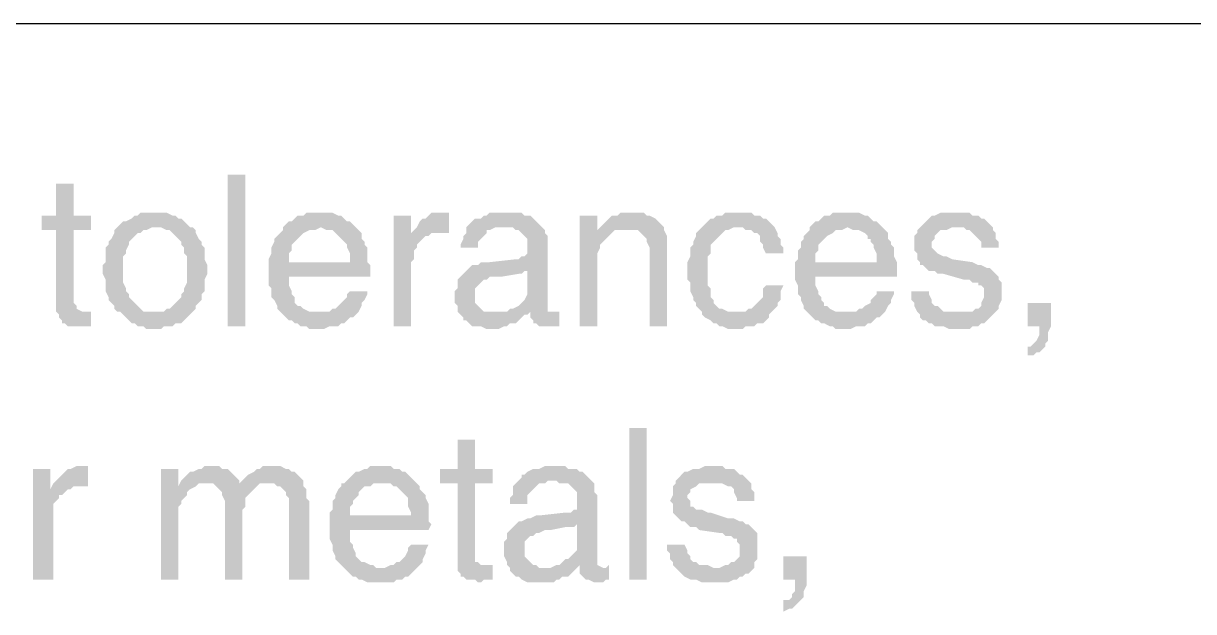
# Model space of a CAD drawing. Header units: millimetres. Extents: x 1233 to 2351, y 1180 to 1535.
# Drawn here: x 1812.15 to 1830.31, y 1248.46 to 1257.58 of the extents above; entities that cross this region are included whole.
import ezdxf

# ---------------------------------------------------------------- set-up
doc = ezdxf.new("R2010")
doc.units = ezdxf.units.MM

msp = doc.modelspace()

# ---------------------------------------------------------------- hatches: boundary and pattern name
at = {"transparency": 33554559}
for points in [[(1815.32482, 1252.88245), (1815.32482, 1255.22933), (1815.59561, 1255.22933), (1815.59561, 1252.88245)], [(1812.93281, 1255.09393), (1812.66202, 1255.09393), (1812.66202, 1254.59748), (1812.43636, 1254.59748), (1812.43636, 1254.37181), (1812.66202, 1254.37181), (1812.66202, 1253.10811), (1812.70715, 1253.06298), (1812.70715, 1253.01785), (1812.75228, 1252.97272), (1812.75228, 1252.92759), (1812.79742, 1252.92759), (1812.84255, 1252.88245), (1813.2036, 1252.88245), (1813.2036, 1253.10811), (1813.06821, 1253.10811), (1812.97794, 1253.15325), (1812.97794, 1253.19838), (1812.93281, 1253.24351), (1812.93281, 1254.37181), (1813.2036, 1254.37181), (1813.2036, 1254.59748), (1812.93281, 1254.59748)], [(1814.19651, 1254.64261), (1813.97085, 1254.64261), (1813.92572, 1254.59748), (1813.88059, 1254.59748), (1813.83546, 1254.55234), (1813.74519, 1254.50721), (1813.70006, 1254.50721), (1813.65493, 1254.46208), (1813.60979, 1254.41695), (1813.60979, 1254.41695), (1813.56466, 1254.37181), (1813.56466, 1254.32668), (1813.51953, 1254.23642), (1813.4744, 1254.19129), (1813.4744, 1254.14615), (1813.42927, 1254.10102), (1813.42927, 1253.87536), (1813.38413, 1253.83023), (1813.38413, 1253.73996), (1813.38413, 1253.69483), (1813.42927, 1253.60457), (1813.42927, 1253.42404), (1813.4744, 1253.33377), (1813.4744, 1253.28864), (1813.51953, 1253.24351), (1813.56466, 1253.19838), (1813.56466, 1253.15325), (1813.60979, 1253.10811), (1814.19651, 1253.10811), (1814.01598, 1253.10811), (1813.97085, 1253.15325), (1813.92572, 1253.19838), (1813.88059, 1253.24351), (1813.83546, 1253.28864), (1813.79032, 1253.33377), (1813.79032, 1253.37891), (1813.74519, 1253.42404), (1813.74519, 1253.46917), (1813.70006, 1253.55944), (1813.70006, 1253.96563), (1813.74519, 1254.01076), (1813.74519, 1254.05589), (1813.79032, 1254.14615), (1813.79032, 1254.19129), (1813.83546, 1254.23642), (1813.88059, 1254.28155), (1813.92572, 1254.32668), (1813.97085, 1254.32668), (1814.01598, 1254.37181), (1814.06112, 1254.37181), (1814.15138, 1254.41695), (1814.7381, 1254.41695), (1814.69297, 1254.46208), (1814.64783, 1254.50721), (1814.6027, 1254.55234), (1814.55757, 1254.55234), (1814.51244, 1254.59748), (1814.46731, 1254.59748), (1814.37704, 1254.64261), (1814.28678, 1254.64261)], [(1816.76905, 1254.64261), (1816.54339, 1254.64261), (1816.49825, 1254.59748), (1816.40799, 1254.59748), (1816.36286, 1254.55234), (1816.31772, 1254.50721), (1816.27259, 1254.50721), (1816.22746, 1254.46208), (1816.18233, 1254.41695), (1816.76905, 1254.41695), (1816.85931, 1254.37181), (1816.94958, 1254.37181), (1816.99471, 1254.32668), (1817.03984, 1254.28155), (1817.08497, 1254.23642), (1817.08497, 1254.23642), (1817.1301, 1254.19129), (1817.17524, 1254.14615), (1817.17524, 1254.10102), (1817.22037, 1254.01076), (1817.22037, 1253.87536), (1815.95667, 1253.87536), (1815.95667, 1253.5143), (1816.0018, 1253.46917), (1816.0018, 1253.33377), (1816.04693, 1253.28864), (1816.09206, 1253.19838), (1816.09206, 1253.15325), (1816.1372, 1253.10811), (1816.18233, 1253.06298), (1816.18233, 1253.06298), (1816.22746, 1253.01785), (1816.27259, 1252.97272), (1816.31772, 1252.97272), (1816.36286, 1252.92759), (1816.40799, 1252.92759), (1816.45312, 1252.88245), (1816.54339, 1252.88245), (1816.58852, 1252.83732), (1816.81418, 1252.83732), (1816.90444, 1252.88245), (1817.03984, 1252.88245), (1817.08497, 1252.92759), (1817.1301, 1252.92759), (1817.17524, 1252.97272), (1817.22037, 1253.01785), (1817.2655, 1253.01785), (1817.31063, 1253.06298), (1816.76905, 1253.10811), (1816.58852, 1253.10811), (1816.49825, 1253.15325), (1816.45312, 1253.19838), (1816.40799, 1253.19838), (1816.36286, 1253.24351), (1816.36286, 1253.33377), (1816.31772, 1253.37891), (1816.31772, 1253.42404), (1816.27259, 1253.5143), (1816.27259, 1253.6497), (1817.53629, 1253.6497), (1817.53629, 1253.83023), (1817.49116, 1253.87536), (1817.49116, 1254.10102), (1817.44603, 1254.14615), (1817.44603, 1254.19129), (1817.4009, 1254.23642), (1817.4009, 1254.32668), (1817.35576, 1254.37181), (1817.31063, 1254.41695), (1817.2655, 1254.46208), (1817.22037, 1254.50721), (1817.17524, 1254.50721), (1817.1301, 1254.55234), (1817.08497, 1254.59748), (1817.03984, 1254.59748), (1816.94958, 1254.64261), (1816.85931, 1254.64261)], [(1818.16814, 1254.59748), (1817.89735, 1254.59748), (1817.89735, 1252.88245), (1818.16814, 1252.88245), (1818.16814, 1253.87536), (1818.21328, 1253.92049), (1818.21328, 1254.05589), (1818.25841, 1254.10102), (1818.25841, 1254.14615), (1818.30354, 1254.19129), (1818.34867, 1254.23642), (1818.3938, 1254.28155), (1818.43894, 1254.28155), (1818.16814, 1254.32668)], [(1818.6646, 1254.64261), (1818.48407, 1254.64261), (1818.43894, 1254.59748), (1818.3938, 1254.55234), (1818.34867, 1254.55234), (1818.30354, 1254.50721), (1818.25841, 1254.41695), (1818.25841, 1254.41695), (1818.21328, 1254.37181), (1818.6646, 1254.32668), (1818.75486, 1254.32668), (1818.75486, 1254.64261), (1818.70973, 1254.64261)], [(1819.65751, 1254.64261), (1819.38671, 1254.64261), (1819.34158, 1254.59748), (1819.29645, 1254.59748), (1819.25132, 1254.55234), (1819.16105, 1254.55234), (1819.11592, 1254.50721), (1819.11592, 1254.50721), (1819.07079, 1254.46208), (1819.02566, 1254.41695), (1819.02566, 1254.32668), (1818.98052, 1254.28155), (1818.98052, 1254.23642), (1818.93539, 1254.14615), (1818.93539, 1254.10102), (1819.20618, 1254.10102), (1819.20618, 1254.19129), (1819.25132, 1254.23642), (1819.29645, 1254.28155), (1819.34158, 1254.32668), (1819.34158, 1254.37181), (1819.38671, 1254.37181), (1819.47698, 1254.41695), (1820.19909, 1254.41695), (1820.15396, 1254.46208), (1820.10883, 1254.50721), (1820.0637, 1254.55234), (1820.01856, 1254.59748), (1819.9283, 1254.59748), (1819.88317, 1254.64261), (1819.70264, 1254.64261)], [(1821.0566, 1254.59748), (1820.78581, 1254.59748), (1820.78581, 1252.88245), (1821.0566, 1252.88245), (1821.0566, 1253.83023), (1821.0566, 1254.01076), (1821.10174, 1254.10102), (1821.10174, 1254.14615), (1821.14687, 1254.19129), (1821.192, 1254.23642), (1821.192, 1254.23642), (1821.23713, 1254.28155), (1821.28226, 1254.32668), (1821.0566, 1254.37181)], [(1821.55306, 1254.64261), (1821.41766, 1254.64261), (1821.37253, 1254.59748), (1821.28226, 1254.59748), (1821.23713, 1254.55234), (1821.192, 1254.50721), (1821.14687, 1254.46208), (1821.10174, 1254.41695), (1821.0566, 1254.37181), (1821.28226, 1254.32668), (1821.3274, 1254.37181), (1821.50792, 1254.37181), (1822.09464, 1254.41695), (1822.04951, 1254.46208), (1822.00438, 1254.50721), (1822.00438, 1254.50721), (1821.95925, 1254.55234), (1821.86898, 1254.59748), (1821.82385, 1254.59748), (1821.77872, 1254.64261), (1821.64332, 1254.64261)], [(1823.22295, 1254.64261), (1823.04242, 1254.64261), (1822.99729, 1254.59748), (1822.90702, 1254.59748), (1822.86189, 1254.55234), (1822.81676, 1254.55234), (1822.77163, 1254.50721), (1822.72649, 1254.46208), (1822.68136, 1254.41695), (1823.31321, 1254.41695), (1823.35834, 1254.37181), (1823.44861, 1254.37181), (1823.49374, 1254.32668), (1823.53887, 1254.32668), (1823.584, 1254.28155), (1823.584, 1254.19129), (1823.62914, 1254.14615), (1823.62914, 1254.10102), (1823.67427, 1254.01076), (1823.94506, 1254.01076), (1823.94506, 1254.10102), (1823.89993, 1254.14615), (1823.89993, 1254.23642), (1823.8548, 1254.28155), (1823.8548, 1254.32668), (1823.80967, 1254.41695), (1823.76453, 1254.46208), (1823.7194, 1254.50721), (1823.7194, 1254.50721), (1823.67427, 1254.55234), (1823.62914, 1254.55234), (1823.584, 1254.59748), (1823.49374, 1254.59748), (1823.44861, 1254.64261), (1823.31321, 1254.64261)], [(1824.93797, 1254.64261), (1824.71231, 1254.64261), (1824.66718, 1254.59748), (1824.57691, 1254.59748), (1824.53178, 1254.55234), (1824.48665, 1254.50721), (1824.44152, 1254.50721), (1824.39638, 1254.46208), (1824.35125, 1254.41695), (1824.93797, 1254.41695), (1825.02823, 1254.37181), (1825.1185, 1254.37181), (1825.20876, 1254.32668), (1825.25389, 1254.28155), (1825.25389, 1254.23642), (1825.29903, 1254.23642), (1825.29903, 1254.19129), (1825.34416, 1254.14615), (1825.34416, 1254.10102), (1825.38929, 1254.01076), (1825.38929, 1253.87536), (1824.12559, 1253.87536), (1824.12559, 1253.60457), (1824.17072, 1253.5143), (1824.17072, 1253.37891), (1824.21585, 1253.33377), (1824.21585, 1253.28864), (1824.26099, 1253.19838), (1824.26099, 1253.15325), (1824.30612, 1253.10811), (1824.35125, 1253.06298), (1824.35125, 1253.06298), (1824.39638, 1253.01785), (1824.44152, 1252.97272), (1824.48665, 1252.97272), (1824.53178, 1252.92759), (1824.57691, 1252.92759), (1824.66718, 1252.88245), (1824.71231, 1252.88245), (1824.75744, 1252.83732), (1824.9831, 1252.83732), (1825.07337, 1252.88245), (1825.20876, 1252.88245), (1825.25389, 1252.92759), (1825.29903, 1252.92759), (1825.34416, 1252.97272), (1825.38929, 1253.01785), (1825.43442, 1253.01785), (1825.47956, 1253.06298), (1824.93797, 1253.10811), (1824.75744, 1253.10811), (1824.66718, 1253.15325), (1824.62204, 1253.19838), (1824.57691, 1253.19838), (1824.57691, 1253.24351), (1824.53178, 1253.28864), (1824.53178, 1253.33377), (1824.48665, 1253.37891), (1824.48665, 1253.42404), (1824.44152, 1253.5143), (1824.44152, 1253.6497), (1825.70522, 1253.6497), (1825.70522, 1253.87536), (1825.66008, 1253.96563), (1825.66008, 1254.10102), (1825.61495, 1254.14615), (1825.61495, 1254.19129), (1825.56982, 1254.23642), (1825.56982, 1254.32668), (1825.52469, 1254.37181), (1825.47956, 1254.41695), (1825.43442, 1254.46208), (1825.38929, 1254.50721), (1825.34416, 1254.50721), (1825.29903, 1254.55234), (1825.25389, 1254.59748), (1825.20876, 1254.59748), (1825.1185, 1254.64261), (1825.02823, 1254.64261)], [(1826.60786, 1254.64261), (1826.3822, 1254.64261), (1826.29193, 1254.59748), (1826.2468, 1254.59748), (1826.20167, 1254.55234), (1826.15654, 1254.50721), (1826.11141, 1254.46208), (1826.06627, 1254.41695), (1826.02114, 1254.37181), (1826.02114, 1254.32668), (1825.97601, 1254.28155), (1825.97601, 1254.05589), (1826.02114, 1254.01076), (1826.02114, 1253.92049), (1826.06627, 1253.87536), (1826.06627, 1253.83023), (1826.11141, 1253.83023), (1826.15654, 1253.7851), (1826.20167, 1253.73996), (1826.29193, 1253.73996), (1826.33707, 1253.69483), (1826.42733, 1253.69483), (1826.74326, 1253.60457), (1826.83352, 1253.60457), (1826.87865, 1253.55944), (1826.96892, 1253.55944), (1826.96892, 1253.5143), (1827.01405, 1253.5143), (1827.05918, 1253.46917), (1827.05918, 1253.33377), (1827.01405, 1253.24351), (1827.01405, 1253.19838), (1826.96892, 1253.15325), (1826.92379, 1253.15325), (1826.87865, 1253.10811), (1826.65299, 1253.10811), (1826.06627, 1253.06298), (1826.06627, 1253.01785), (1826.11141, 1252.97272), (1826.15654, 1252.97272), (1826.20167, 1252.92759), (1826.2468, 1252.92759), (1826.29193, 1252.88245), (1826.42733, 1252.88245), (1826.5176, 1252.83732), (1826.83352, 1252.83732), (1826.87865, 1252.88245), (1826.96892, 1252.88245), (1827.01405, 1252.92759), (1827.05918, 1252.92759), (1827.10431, 1252.97272), (1827.14945, 1253.01785), (1827.14945, 1253.01785), (1827.19458, 1253.06298), (1827.23971, 1253.10811), (1827.28484, 1253.15325), (1827.28484, 1253.19838), (1827.32997, 1253.28864), (1827.32997, 1253.55944), (1827.28484, 1253.60457), (1827.28484, 1253.6497), (1827.23971, 1253.69483), (1827.23971, 1253.69483), (1827.19458, 1253.73996), (1827.14945, 1253.7851), (1827.10431, 1253.7851), (1827.01405, 1253.83023), (1826.96892, 1253.83023), (1826.87865, 1253.87536), (1826.56273, 1253.92049), (1826.56273, 1253.92049), (1826.47246, 1253.96563), (1826.42733, 1253.96563), (1826.33707, 1254.01076), (1826.33707, 1254.01076), (1826.29193, 1254.05589), (1826.2468, 1254.10102), (1826.2468, 1254.19129), (1826.29193, 1254.23642), (1826.29193, 1254.28155), (1826.33707, 1254.32668), (1826.3822, 1254.37181), (1826.47246, 1254.37181), (1826.56273, 1254.41695), (1827.19458, 1254.41695), (1827.14945, 1254.46208), (1827.10431, 1254.50721), (1827.05918, 1254.55234), (1827.01405, 1254.55234), (1826.96892, 1254.59748), (1826.87865, 1254.59748), (1826.83352, 1254.64261), (1826.69812, 1254.64261)], [(1814.7381, 1254.41695), (1814.19651, 1254.41695), (1814.28678, 1254.41695), (1814.37704, 1254.37181), (1814.42217, 1254.37181), (1814.46731, 1254.32668), (1814.51244, 1254.28155), (1814.55757, 1254.23642), (1814.6027, 1254.19129), (1814.6027, 1254.14615), (1814.64783, 1254.10102), (1814.64783, 1254.01076), (1814.69297, 1253.96563), (1814.69297, 1253.55944), (1814.64783, 1253.46917), (1814.64783, 1253.42404), (1814.6027, 1253.37891), (1814.6027, 1253.33377), (1814.55757, 1253.28864), (1814.51244, 1253.24351), (1814.46731, 1253.19838), (1814.42217, 1253.15325), (1814.37704, 1253.15325), (1814.33191, 1253.10811), (1813.65493, 1253.10811), (1813.70006, 1253.06298), (1813.74519, 1253.01785), (1813.79032, 1252.97272), (1813.83546, 1252.92759), (1813.88059, 1252.92759), (1813.92572, 1252.88245), (1814.01598, 1252.88245), (1814.06112, 1252.83732), (1814.28678, 1252.83732), (1814.33191, 1252.88245), (1814.46731, 1252.88245), (1814.51244, 1252.92759), (1814.6027, 1252.92759), (1814.64783, 1252.97272), (1814.69297, 1253.01785), (1814.7381, 1253.06298), (1814.78323, 1253.10811), (1814.78323, 1253.10811), (1814.82836, 1253.15325), (1814.82836, 1253.19838), (1814.8735, 1253.24351), (1814.91863, 1253.28864), (1814.91863, 1253.37891), (1814.96376, 1253.42404), (1814.96376, 1253.60457), (1815.00889, 1253.69483), (1815.00889, 1253.73996), (1815.00889, 1253.83023), (1814.96376, 1253.92049), (1814.96376, 1254.10102), (1814.91863, 1254.14615), (1814.91863, 1254.19129), (1814.8735, 1254.23642), (1814.82836, 1254.32668), (1814.82836, 1254.37181), (1814.78323, 1254.41695)], [(1816.18233, 1254.41695), (1816.18233, 1254.37181), (1816.1372, 1254.32668), (1816.09206, 1254.28155), (1816.04693, 1254.23642), (1816.04693, 1254.19129), (1816.0018, 1254.10102), (1816.0018, 1254.01076), (1815.95667, 1253.92049), (1815.95667, 1253.87536), (1816.27259, 1253.87536), (1816.27259, 1254.01076), (1816.31772, 1254.05589), (1816.31772, 1254.14615), (1816.36286, 1254.19129), (1816.40799, 1254.23642), (1816.40799, 1254.23642), (1816.45312, 1254.28155), (1816.49825, 1254.32668), (1816.58852, 1254.37181), (1816.67878, 1254.37181), (1816.76905, 1254.41695)], [(1818.21328, 1254.37181), (1818.16814, 1254.32668), (1818.43894, 1254.28155), (1818.48407, 1254.32668), (1818.6646, 1254.32668)], [(1820.19909, 1254.41695), (1819.61237, 1254.41695), (1819.74777, 1254.41695), (1819.7929, 1254.37181), (1819.83803, 1254.37181), (1819.88317, 1254.32668), (1819.9283, 1254.28155), (1819.97343, 1254.23642), (1819.97343, 1254.01076), (1819.9283, 1253.96563), (1819.88317, 1253.96563), (1819.83803, 1253.92049), (1819.7929, 1253.92049), (1819.38671, 1253.87536), (1819.25132, 1253.87536), (1819.20618, 1253.83023), (1819.11592, 1253.83023), (1819.07079, 1253.7851), (1819.97343, 1253.73996), (1819.97343, 1253.46917), (1819.97343, 1253.37891), (1819.9283, 1253.28864), (1819.88317, 1253.24351), (1819.83803, 1253.19838), (1819.83803, 1253.19838), (1819.74777, 1253.15325), (1819.70264, 1253.15325), (1819.65751, 1253.10811), (1819.47698, 1253.10811), (1818.93539, 1253.06298), (1818.98052, 1253.01785), (1818.98052, 1252.97272), (1819.02566, 1252.97272), (1819.07079, 1252.92759), (1819.11592, 1252.88245), (1819.25132, 1252.88245), (1819.34158, 1252.83732), (1819.52211, 1252.83732), (1819.61237, 1252.88245), (1819.65751, 1252.88245), (1819.70264, 1252.92759), (1819.7929, 1252.92759), (1819.83803, 1252.97272), (1819.88317, 1253.01785), (1819.9283, 1253.06298), (1819.97343, 1253.06298), (1820.01856, 1253.10811), (1820.28936, 1253.10811), (1820.28936, 1254.28155), (1820.24422, 1254.32668), (1820.24422, 1254.37181)], [(1822.09464, 1254.41695), (1821.50792, 1254.37181), (1821.68845, 1254.37181), (1821.73359, 1254.32668), (1821.77872, 1254.28155), (1821.77872, 1254.28155), (1821.82385, 1254.23642), (1821.82385, 1254.19129), (1821.86898, 1254.10102), (1821.86898, 1252.88245), (1822.13978, 1252.88245), (1822.13978, 1254.28155), (1822.09464, 1254.37181)], [(1822.68136, 1254.41695), (1822.63623, 1254.37181), (1822.5911, 1254.32668), (1822.5911, 1254.28155), (1822.54596, 1254.19129), (1822.54596, 1254.14615), (1822.50083, 1254.10102), (1822.50083, 1253.96563), (1822.4557, 1253.87536), (1822.4557, 1253.60457), (1822.50083, 1253.55944), (1822.50083, 1253.42404), (1822.54596, 1253.33377), (1822.54596, 1253.28864), (1822.5911, 1253.24351), (1822.5911, 1253.19838), (1822.63623, 1253.15325), (1822.68136, 1253.10811), (1823.22295, 1253.10811), (1823.08755, 1253.10811), (1822.99729, 1253.15325), (1822.95215, 1253.15325), (1822.90702, 1253.19838), (1822.86189, 1253.24351), (1822.86189, 1253.28864), (1822.81676, 1253.33377), (1822.81676, 1253.46917), (1822.77163, 1253.5143), (1822.77163, 1253.96563), (1822.81676, 1254.01076), (1822.81676, 1254.14615), (1822.86189, 1254.19129), (1822.90702, 1254.23642), (1822.90702, 1254.23642), (1822.95215, 1254.28155), (1822.99729, 1254.32668), (1823.04242, 1254.37181), (1823.08755, 1254.37181), (1823.17782, 1254.41695), (1823.22295, 1254.41695)], [(1824.35125, 1254.41695), (1824.35125, 1254.37181), (1824.30612, 1254.32668), (1824.26099, 1254.28155), (1824.26099, 1254.23642), (1824.21585, 1254.19129), (1824.21585, 1254.10102), (1824.17072, 1254.05589), (1824.17072, 1253.92049), (1824.12559, 1253.87536), (1824.44152, 1253.87536), (1824.44152, 1254.01076), (1824.48665, 1254.05589), (1824.48665, 1254.14615), (1824.53178, 1254.19129), (1824.57691, 1254.23642), (1824.57691, 1254.23642), (1824.62204, 1254.28155), (1824.71231, 1254.32668), (1824.75744, 1254.37181), (1824.84771, 1254.37181), (1824.93797, 1254.41695)], [(1827.19458, 1254.41695), (1826.60786, 1254.41695), (1826.74326, 1254.41695), (1826.78839, 1254.37181), (1826.83352, 1254.37181), (1826.87865, 1254.32668), (1826.87865, 1254.32668), (1826.92379, 1254.28155), (1826.96892, 1254.23642), (1827.01405, 1254.19129), (1827.01405, 1254.10102), (1827.28484, 1254.10102), (1827.28484, 1254.19129), (1827.23971, 1254.23642), (1827.23971, 1254.32668), (1827.19458, 1254.37181)], [(1819.07079, 1253.7851), (1819.02566, 1253.73996), (1818.98052, 1253.69483), (1818.98052, 1253.69483), (1818.93539, 1253.6497), (1818.89026, 1253.60457), (1818.89026, 1253.46917), (1818.84513, 1253.42404), (1818.84513, 1253.33377), (1818.84513, 1253.24351), (1818.89026, 1253.19838), (1818.89026, 1253.10811), (1818.93539, 1253.06298), (1819.47698, 1253.10811), (1819.29645, 1253.10811), (1819.25132, 1253.15325), (1819.20618, 1253.19838), (1819.16105, 1253.24351), (1819.16105, 1253.46917), (1819.20618, 1253.5143), (1819.25132, 1253.55944), (1819.29645, 1253.60457), (1819.34158, 1253.60457), (1819.38671, 1253.6497), (1819.56724, 1253.6497), (1819.83803, 1253.69483), (1819.88317, 1253.69483), (1819.9283, 1253.73996), (1819.97343, 1253.73996)], [(1817.49116, 1253.42404), (1817.22037, 1253.42404), (1817.17524, 1253.37891), (1817.17524, 1253.33377), (1817.1301, 1253.28864), (1817.08497, 1253.24351), (1817.03984, 1253.19838), (1816.99471, 1253.15325), (1816.94958, 1253.15325), (1816.90444, 1253.10811), (1816.76905, 1253.10811), (1817.31063, 1253.06298), (1817.35576, 1253.10811), (1817.4009, 1253.19838), (1817.4009, 1253.24351), (1817.44603, 1253.28864), (1817.49116, 1253.37891)], [(1823.94506, 1253.5143), (1823.67427, 1253.5143), (1823.62914, 1253.46917), (1823.62914, 1253.33377), (1823.584, 1253.28864), (1823.53887, 1253.24351), (1823.49374, 1253.19838), (1823.44861, 1253.15325), (1823.40348, 1253.15325), (1823.35834, 1253.10811), (1822.68136, 1253.10811), (1822.68136, 1253.06298), (1822.72649, 1253.01785), (1822.81676, 1252.97272), (1822.86189, 1252.92759), (1822.90702, 1252.92759), (1822.95215, 1252.88245), (1822.99729, 1252.88245), (1823.08755, 1252.83732), (1823.31321, 1252.83732), (1823.35834, 1252.88245), (1823.49374, 1252.88245), (1823.53887, 1252.92759), (1823.62914, 1252.92759), (1823.67427, 1252.97272), (1823.7194, 1253.01785), (1823.7194, 1253.06298), (1823.76453, 1253.10811), (1823.80967, 1253.15325), (1823.8548, 1253.19838), (1823.8548, 1253.24351), (1823.89993, 1253.28864), (1823.89993, 1253.42404)], [(1825.66008, 1253.42404), (1825.38929, 1253.42404), (1825.38929, 1253.37891), (1825.34416, 1253.33377), (1825.29903, 1253.28864), (1825.29903, 1253.24351), (1825.20876, 1253.19838), (1825.16363, 1253.15325), (1825.1185, 1253.15325), (1825.07337, 1253.10811), (1824.93797, 1253.10811), (1825.47956, 1253.06298), (1825.52469, 1253.10811), (1825.56982, 1253.19838), (1825.61495, 1253.24351), (1825.61495, 1253.28864), (1825.66008, 1253.37891)], [(1826.20167, 1253.42404), (1825.93088, 1253.42404), (1825.93088, 1253.28864), (1825.97601, 1253.24351), (1825.97601, 1253.19838), (1826.02114, 1253.10811), (1826.06627, 1253.06298), (1826.65299, 1253.10811), (1826.42733, 1253.10811), (1826.3822, 1253.15325), (1826.33707, 1253.19838), (1826.29193, 1253.19838), (1826.2468, 1253.24351), (1826.2468, 1253.28864), (1826.20167, 1253.37891)], [(1828.09722, 1253.24351), (1827.73616, 1253.24351), (1827.73616, 1252.88245), (1827.91669, 1252.88245), (1827.91669, 1252.74706), (1827.87156, 1252.65679), (1827.82643, 1252.61166), (1827.7813, 1252.56653), (1827.73616, 1252.56653), (1827.73616, 1252.43113), (1827.82643, 1252.43113), (1827.87156, 1252.47626), (1827.91669, 1252.47626), (1827.96183, 1252.5214), (1828.00696, 1252.56653), (1828.00696, 1252.61166), (1828.05209, 1252.65679), (1828.05209, 1252.79219), (1828.09722, 1252.88245), (1828.09722, 1252.97272)], [(1820.46988, 1253.10811), (1820.37962, 1253.10811), (1820.01856, 1253.06298), (1820.01856, 1253.01785), (1820.0637, 1252.97272), (1820.0637, 1252.92759), (1820.10883, 1252.92759), (1820.15396, 1252.88245), (1820.46988, 1252.88245)], [(1820.28936, 1253.10811), (1820.01856, 1253.10811), (1820.01856, 1253.06298), (1820.37962, 1253.10811), (1820.37962, 1253.10811)], [(1821.55306, 1248.95595), (1821.55306, 1251.30283), (1821.82385, 1251.30283), (1821.82385, 1248.95595)], [(1819.16105, 1251.1223), (1818.89026, 1251.1223), (1818.89026, 1250.67098), (1818.61947, 1250.67098), (1818.61947, 1250.44532), (1818.89026, 1250.44532), (1818.89026, 1249.09135), (1818.93539, 1249.04622), (1818.93539, 1249.00109), (1818.98052, 1249.00109), (1819.02566, 1248.95595), (1819.16105, 1248.95595), (1819.20618, 1248.91082), (1819.25132, 1248.91082), (1819.29645, 1248.95595), (1819.43184, 1248.95595), (1819.43184, 1249.18161), (1819.25132, 1249.18161), (1819.20618, 1249.22675), (1819.16105, 1249.22675), (1819.16105, 1250.44532), (1819.43184, 1250.44532), (1819.43184, 1250.67098), (1819.16105, 1250.67098)], [(1813.06821, 1250.71611), (1812.97794, 1250.71611), (1812.88768, 1250.67098), (1812.84255, 1250.67098), (1812.79742, 1250.62584), (1812.75228, 1250.58071), (1812.70715, 1250.53558), (1812.66202, 1250.49045), (1812.66202, 1250.49045), (1812.61689, 1250.44532), (1813.06821, 1250.40018), (1813.15847, 1250.40018), (1813.15847, 1250.71611), (1813.11334, 1250.71611)], [(1815.05402, 1250.71611), (1814.96376, 1250.71611), (1814.91863, 1250.67098), (1814.8735, 1250.67098), (1814.78323, 1250.62584), (1814.7381, 1250.62584), (1814.69297, 1250.58071), (1814.64783, 1250.53558), (1814.6027, 1250.49045), (1814.55757, 1250.40018), (1814.82836, 1250.40018), (1814.8735, 1250.44532), (1815.00889, 1250.44532), (1815.50535, 1250.49045), (1815.46021, 1250.53558), (1815.41508, 1250.58071), (1815.41508, 1250.58071), (1815.36995, 1250.62584), (1815.32482, 1250.67098), (1815.23455, 1250.67098), (1815.18942, 1250.71611), (1815.14429, 1250.71611)], [(1816.0018, 1250.71611), (1815.8664, 1250.71611), (1815.82127, 1250.67098), (1815.77614, 1250.67098), (1815.73101, 1250.62584), (1815.64074, 1250.58071), (1815.59561, 1250.53558), (1815.55048, 1250.49045), (1815.50535, 1250.44532), (1815.09916, 1250.44532), (1815.14429, 1250.40018), (1815.18942, 1250.35505), (1815.18942, 1250.35505), (1815.23455, 1250.30992), (1815.23455, 1250.26479), (1815.27968, 1250.17452), (1815.27968, 1248.95595), (1815.55048, 1248.95595), (1815.55048, 1250.03913), (1815.59561, 1250.08426), (1815.59561, 1250.21965), (1815.64074, 1250.26479), (1815.68587, 1250.30992), (1815.68587, 1250.30992), (1815.73101, 1250.35505), (1815.77614, 1250.40018), (1815.82127, 1250.44532), (1815.95667, 1250.44532), (1816.49825, 1250.49045), (1816.45312, 1250.53558), (1816.40799, 1250.58071), (1816.40799, 1250.58071), (1816.36286, 1250.62584), (1816.31772, 1250.62584), (1816.27259, 1250.67098), (1816.22746, 1250.67098), (1816.1372, 1250.71611), (1816.09206, 1250.71611)], [(1817.71682, 1250.71611), (1817.53629, 1250.71611), (1817.49116, 1250.67098), (1817.44603, 1250.67098), (1817.35576, 1250.62584), (1817.31063, 1250.62584), (1817.2655, 1250.58071), (1817.22037, 1250.53558), (1817.17524, 1250.49045), (1817.1301, 1250.44532), (1817.85222, 1250.44532), (1817.89735, 1250.40018), (1817.94248, 1250.40018), (1817.98762, 1250.35505), (1818.03275, 1250.30992), (1818.03275, 1250.30992), (1818.07788, 1250.26479), (1818.12301, 1250.21965), (1818.12301, 1250.08426), (1818.16814, 1249.99399), (1818.16814, 1249.94886), (1817.22037, 1249.94886), (1816.90444, 1249.90373), (1816.90444, 1249.5878), (1816.94958, 1249.49754), (1816.94958, 1249.40728), (1816.99471, 1249.31701), (1816.99471, 1249.27188), (1817.03984, 1249.22675), (1817.08497, 1249.18161), (1817.1301, 1249.13648), (1817.1301, 1249.13648), (1817.17524, 1249.09135), (1817.22037, 1249.04622), (1817.2655, 1249.00109), (1817.31063, 1249.00109), (1817.35576, 1248.95595), (1817.4009, 1248.95595), (1817.49116, 1248.91082), (1817.89735, 1248.91082), (1817.94248, 1248.95595), (1818.03275, 1248.95595), (1818.07788, 1249.00109), (1818.12301, 1249.00109), (1818.16814, 1249.04622), (1818.21328, 1249.09135), (1818.25841, 1249.13648), (1817.62656, 1249.13648), (1817.58143, 1249.18161), (1817.53629, 1249.18161), (1817.44603, 1249.22675), (1817.4009, 1249.22675), (1817.35576, 1249.27188), (1817.31063, 1249.31701), (1817.31063, 1249.36214), (1817.2655, 1249.45241), (1817.2655, 1249.49754), (1817.22037, 1249.54267), (1817.22037, 1249.7232), (1818.43894, 1249.7232), (1818.48407, 1249.81347), (1818.43894, 1249.8586), (1818.43894, 1250.12939), (1818.3938, 1250.21965), (1818.3938, 1250.26479), (1818.34867, 1250.30992), (1818.30354, 1250.35505), (1818.30354, 1250.40018), (1818.25841, 1250.44532), (1818.21328, 1250.49045), (1818.16814, 1250.53558), (1818.12301, 1250.58071), (1818.07788, 1250.62584), (1818.03275, 1250.62584), (1817.98762, 1250.67098), (1817.89735, 1250.67098), (1817.85222, 1250.71611), (1817.76195, 1250.71611)], [(1820.42475, 1250.71611), (1820.24422, 1250.71611), (1820.15396, 1250.67098), (1820.0637, 1250.67098), (1819.97343, 1250.62584), (1819.9283, 1250.58071), (1819.88317, 1250.58071), (1819.88317, 1250.53558), (1819.83803, 1250.49045), (1819.7929, 1250.44532), (1819.74777, 1250.40018), (1819.74777, 1250.26479), (1819.70264, 1250.21965), (1819.70264, 1250.12939), (1819.97343, 1250.12939), (1819.97343, 1250.26479), (1820.01856, 1250.30992), (1820.0637, 1250.35505), (1820.10883, 1250.40018), (1820.10883, 1250.40018), (1820.15396, 1250.44532), (1820.24422, 1250.44532), (1820.28936, 1250.49045), (1820.96634, 1250.49045), (1820.92121, 1250.53558), (1820.87607, 1250.58071), (1820.83094, 1250.62584), (1820.78581, 1250.62584), (1820.74068, 1250.67098), (1820.60528, 1250.67098), (1820.56015, 1250.71611), (1820.46988, 1250.71611)], [(1822.86189, 1250.71611), (1822.72649, 1250.71611), (1822.63623, 1250.67098), (1822.54596, 1250.67098), (1822.4557, 1250.62584), (1822.41057, 1250.62584), (1822.36544, 1250.58071), (1822.3203, 1250.53558), (1822.27517, 1250.49045), (1822.27517, 1250.44532), (1822.23004, 1250.40018), (1822.23004, 1250.26479), (1822.18491, 1250.17452), (1822.23004, 1250.12939), (1822.23004, 1249.99399), (1822.27517, 1249.94886), (1822.3203, 1249.90373), (1822.36544, 1249.8586), (1822.41057, 1249.8586), (1822.4557, 1249.81347), (1822.50083, 1249.76833), (1822.5911, 1249.76833), (1822.63623, 1249.7232), (1822.95215, 1249.67807), (1822.99729, 1249.67807), (1823.04242, 1249.63294), (1823.13268, 1249.63294), (1823.17782, 1249.5878), (1823.22295, 1249.5878), (1823.22295, 1249.54267), (1823.26808, 1249.49754), (1823.26808, 1249.31701), (1823.22295, 1249.27188), (1823.17782, 1249.22675), (1823.13268, 1249.22675), (1823.08755, 1249.18161), (1823.04242, 1249.18161), (1822.95215, 1249.13648), (1822.27517, 1249.13648), (1822.3203, 1249.09135), (1822.36544, 1249.04622), (1822.36544, 1249.04622), (1822.41057, 1249.00109), (1822.50083, 1248.95595), (1822.5911, 1248.95595), (1822.68136, 1248.91082), (1823.08755, 1248.91082), (1823.17782, 1248.95595), (1823.22295, 1248.95595), (1823.26808, 1249.00109), (1823.31321, 1249.00109), (1823.35834, 1249.04622), (1823.40348, 1249.04622), (1823.44861, 1249.09135), (1823.49374, 1249.13648), (1823.49374, 1249.22675), (1823.53887, 1249.27188), (1823.53887, 1249.45241), (1823.53887, 1249.67807), (1823.49374, 1249.7232), (1823.44861, 1249.76833), (1823.44861, 1249.76833), (1823.40348, 1249.81347), (1823.35834, 1249.81347), (1823.31321, 1249.8586), (1823.26808, 1249.8586), (1823.17782, 1249.90373), (1823.08755, 1249.90373), (1822.81676, 1249.99399), (1822.77163, 1249.99399), (1822.68136, 1250.03913), (1822.5911, 1250.03913), (1822.54596, 1250.08426), (1822.50083, 1250.08426), (1822.50083, 1250.17452), (1822.4557, 1250.21965), (1822.4557, 1250.26479), (1822.50083, 1250.30992), (1822.50083, 1250.35505), (1822.5911, 1250.40018), (1822.5911, 1250.40018), (1822.63623, 1250.44532), (1822.86189, 1250.44532), (1823.40348, 1250.49045), (1823.35834, 1250.53558), (1823.31321, 1250.58071), (1823.26808, 1250.58071), (1823.22295, 1250.62584), (1823.17782, 1250.67098), (1823.04242, 1250.67098), (1822.99729, 1250.71611), (1822.90702, 1250.71611)], [(1812.57175, 1250.67098), (1812.30096, 1250.67098), (1812.30096, 1248.95595), (1812.61689, 1248.95595), (1812.61689, 1250.12939), (1812.66202, 1250.17452), (1812.70715, 1250.21965), (1812.70715, 1250.26479), (1812.75228, 1250.26479), (1812.79742, 1250.30992), (1812.84255, 1250.35505), (1812.57175, 1250.35505)], [(1814.55757, 1250.67098), (1814.28678, 1250.67098), (1814.28678, 1248.95595), (1814.55757, 1248.95595), (1814.55757, 1250.08426), (1814.6027, 1250.12939), (1814.6027, 1250.17452), (1814.64783, 1250.21965), (1814.69297, 1250.26479), (1814.69297, 1250.30992), (1814.7381, 1250.35505), (1814.82836, 1250.40018), (1814.55757, 1250.40018)], [(1812.61689, 1250.44532), (1812.57175, 1250.35505), (1812.88768, 1250.35505), (1812.93281, 1250.40018), (1813.06821, 1250.40018)], [(1816.49825, 1250.49045), (1815.95667, 1250.44532), (1816.04693, 1250.44532), (1816.09206, 1250.40018), (1816.1372, 1250.40018), (1816.18233, 1250.35505), (1816.22746, 1250.30992), (1816.22746, 1250.26479), (1816.27259, 1250.21965), (1816.27259, 1248.95595), (1816.58852, 1248.95595), (1816.58852, 1250.17452), (1816.54339, 1250.21965), (1816.54339, 1250.35505), (1816.49825, 1250.40018)], [(1817.1301, 1250.44532), (1817.08497, 1250.44532), (1817.08497, 1250.40018), (1817.03984, 1250.35505), (1816.99471, 1250.26479), (1816.99471, 1250.21965), (1816.94958, 1250.17452), (1816.94958, 1250.03913), (1816.90444, 1249.99399), (1816.90444, 1249.90373), (1817.22037, 1249.94886), (1817.22037, 1250.08426), (1817.2655, 1250.12939), (1817.2655, 1250.17452), (1817.31063, 1250.21965), (1817.35576, 1250.26479), (1817.35576, 1250.30992), (1817.4009, 1250.35505), (1817.44603, 1250.40018), (1817.53629, 1250.40018), (1817.58143, 1250.44532), (1817.71682, 1250.44532)], [(1820.96634, 1250.49045), (1820.37962, 1250.49045), (1820.42475, 1250.49045), (1820.46988, 1250.44532), (1820.60528, 1250.44532), (1820.65041, 1250.40018), (1820.69555, 1250.35505), (1820.74068, 1250.30992), (1820.74068, 1250.17452), (1820.74068, 1250.03913), (1820.69555, 1250.03913), (1820.65041, 1249.99399), (1820.56015, 1249.99399), (1820.15396, 1249.94886), (1820.10883, 1249.94886), (1820.01856, 1249.90373), (1819.97343, 1249.90373), (1819.88317, 1249.8586), (1819.83803, 1249.8586), (1820.74068, 1249.81347), (1820.74068, 1249.54267), (1820.74068, 1249.40728), (1820.69555, 1249.36214), (1820.65041, 1249.31701), (1820.60528, 1249.27188), (1820.56015, 1249.27188), (1820.51502, 1249.22675), (1820.46988, 1249.18161), (1820.42475, 1249.18161), (1820.33449, 1249.13648), (1819.70264, 1249.13648), (1819.70264, 1249.09135), (1819.74777, 1249.04622), (1819.7929, 1249.00109), (1819.83803, 1249.00109), (1819.88317, 1248.95595), (1819.97343, 1248.91082), (1820.37962, 1248.91082), (1820.42475, 1248.95595), (1820.46988, 1248.95595), (1820.51502, 1249.00109), (1820.60528, 1249.00109), (1820.65041, 1249.04622), (1820.69555, 1249.09135), (1820.74068, 1249.13648), (1820.78581, 1249.18161), (1821.0566, 1249.18161), (1821.0566, 1250.26479), (1821.01147, 1250.30992), (1821.01147, 1250.44532)], [(1823.40348, 1250.49045), (1822.86189, 1250.44532), (1822.99729, 1250.44532), (1823.08755, 1250.40018), (1823.13268, 1250.40018), (1823.17782, 1250.35505), (1823.17782, 1250.30992), (1823.22295, 1250.21965), (1823.22295, 1250.17452), (1823.49374, 1250.17452), (1823.49374, 1250.30992), (1823.44861, 1250.35505), (1823.44861, 1250.44532)], [(1819.83803, 1249.8586), (1819.7929, 1249.81347), (1819.74777, 1249.76833), (1819.74777, 1249.76833), (1819.70264, 1249.7232), (1819.65751, 1249.67807), (1819.65751, 1249.5878), (1819.61237, 1249.54267), (1819.61237, 1249.31701), (1819.65751, 1249.22675), (1819.65751, 1249.18161), (1819.70264, 1249.13648), (1820.19909, 1249.13648), (1820.15396, 1249.13648), (1820.10883, 1249.18161), (1820.0637, 1249.18161), (1820.01856, 1249.22675), (1819.97343, 1249.27188), (1819.9283, 1249.31701), (1819.9283, 1249.45241), (1819.9283, 1249.54267), (1819.97343, 1249.5878), (1820.01856, 1249.63294), (1820.0637, 1249.63294), (1820.10883, 1249.67807), (1820.15396, 1249.67807), (1820.24422, 1249.7232), (1820.33449, 1249.7232), (1820.56015, 1249.76833), (1820.69555, 1249.76833), (1820.74068, 1249.81347)], [(1818.43894, 1249.49754), (1818.16814, 1249.49754), (1818.12301, 1249.45241), (1818.12301, 1249.40728), (1818.07788, 1249.31701), (1818.03275, 1249.27188), (1817.98762, 1249.22675), (1817.94248, 1249.22675), (1817.89735, 1249.18161), (1817.85222, 1249.18161), (1817.76195, 1249.13648), (1817.71682, 1249.13648), (1818.25841, 1249.13648), (1818.30354, 1249.18161), (1818.34867, 1249.22675), (1818.34867, 1249.27188), (1818.3938, 1249.36214), (1818.3938, 1249.40728)], [(1822.41057, 1249.49754), (1822.13978, 1249.49754), (1822.13978, 1249.40728), (1822.18491, 1249.36214), (1822.18491, 1249.27188), (1822.23004, 1249.22675), (1822.23004, 1249.18161), (1822.27517, 1249.13648), (1822.86189, 1249.13648), (1822.77163, 1249.18161), (1822.63623, 1249.18161), (1822.5911, 1249.22675), (1822.54596, 1249.22675), (1822.50083, 1249.27188), (1822.50083, 1249.31701), (1822.4557, 1249.36214), (1822.4557, 1249.40728)], [(1824.30612, 1249.31701), (1823.94506, 1249.31701), (1823.94506, 1248.95595), (1824.12559, 1248.95595), (1824.12559, 1248.77543), (1824.08046, 1248.73029), (1824.08046, 1248.68516), (1824.03533, 1248.64003), (1823.94506, 1248.64003), (1823.94506, 1248.4595), (1823.94506, 1248.4595), (1824.03533, 1248.50463), (1824.08046, 1248.50463), (1824.12559, 1248.54976), (1824.17072, 1248.5949), (1824.21585, 1248.64003), (1824.26099, 1248.68516), (1824.26099, 1248.77543), (1824.30612, 1248.86569), (1824.30612, 1249.00109)], [(1821.23713, 1249.18161), (1821.192, 1249.13648), (1820.78581, 1249.13648), (1820.78581, 1249.04622), (1820.83094, 1249.00109), (1820.83094, 1249.00109), (1820.87607, 1248.95595), (1820.92121, 1248.95595), (1821.01147, 1248.91082), (1821.14687, 1248.91082), (1821.192, 1248.95595), (1821.23713, 1248.95595)], [(1821.0566, 1249.18161), (1820.78581, 1249.18161), (1820.78581, 1249.13648), (1821.14687, 1249.13648)]]:
    msp.add_hatch(color=256, dxfattribs=at).paths.add_polyline_path(points)

# ---------------------------------------------------------------- linework, layer by layer
msp.add_lwpolyline([(1497.48581, 1257.5762), (1846.55628, 1257.5762)])
msp.add_solid([(1815.50535, 1250.49045), (1815.00889, 1250.44532), (1815.50535, 1250.44532)], dxfattribs=at)

doc.saveas('drawing.dxf')
